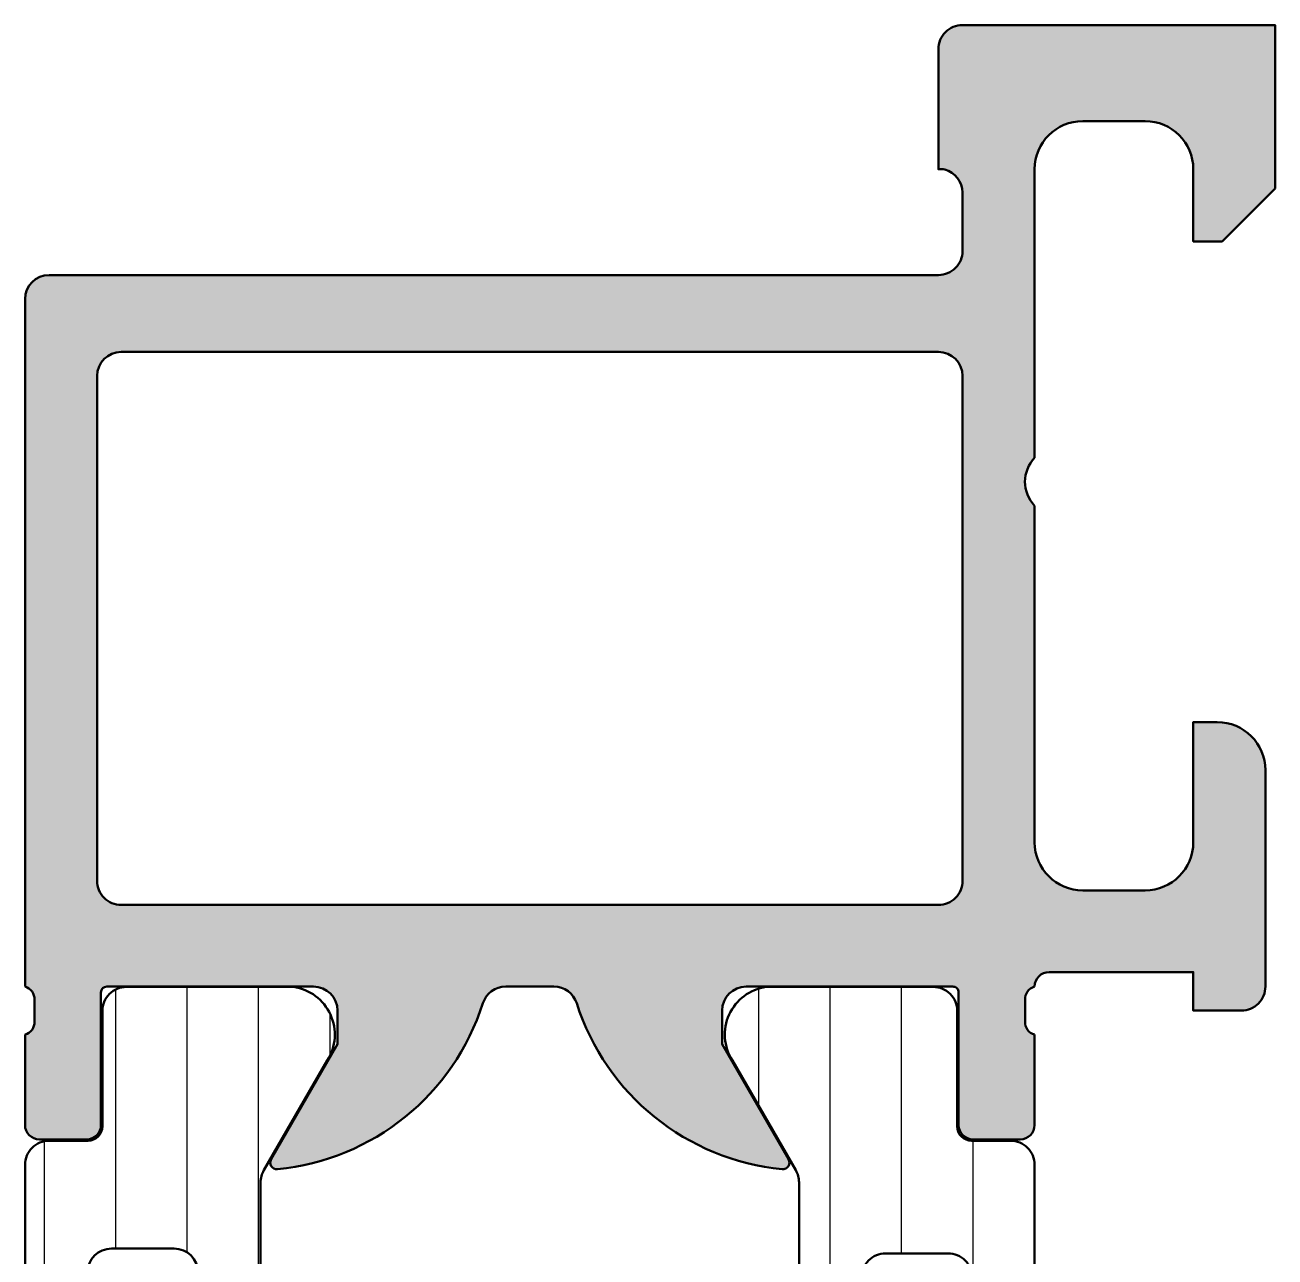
# Model space of a CAD drawing. Extents: x 0 to 61, y 0 to 75.
# Drawn here: x 10 to 36, y 49.38 to 75 of the extents above; entities that cross this region are included whole.
import ezdxf

# ---------------------------------------------------------------- set-up
doc = ezdxf.new("R2010")
doc.units = 0
for name, color, linetype, lineweight in [('0S-Alu contour', 7, 'Continuous', 50), ('0S-Alu hatch', 252, 'Continuous', 25), ('0S-Plastic contour', 254, 'Continuous', 50), ('0S-Plastic hatch', 253, 'Continuous', 25)]:
    doc.layers.add(name, color=color, linetype=linetype, lineweight=lineweight)
pattern_1 = [(90, (0, 0), (-1.4859, 0), [])]

# ---------------------------------------------------------------- blocks, each defined once
blk = doc.blocks.new('391780__7D3BB9AC_D506_4131_A4D9_7DB262CF3751_')
at = {"layer": '0S-Alu hatch'}
h = blk.add_hatch(color=256, dxfattribs=at)
edge = h.paths.add_edge_path()
edge.add_ellipse((29.49972804209732, 74.50026094212211), major_axis=(-0.4997354822569946, 0), ratio=1, start_angle=-90.03033557699757, end_angle=0.03033557699808398, ccw=False)
edge.add_line((29.49999262988408, 74.99999635433535), (36.00000025927861, 74.99999635433535))
edge.add_line((36.00000025927861, 74.99999635433535), (36.00000025927861, 71.59995668148379))
edge.add_line((36.00000025927861, 71.59995668148379), (34.90002467334111, 70.49998109554627))
edge.add_line((34.90002467334111, 70.49998109554627), (34.30004908740361, 70.49998109554627))
edge.add_line((34.30004908740361, 70.49998109554627), (34.30004908740361, 72.00043885921816))
edge.add_arc((33.29997029507325, 72.0003600668878), 1.000078795434234, 0.0045141121639886, 89.99548588769895)
edge.add_line((33.30004908740361, 73.00043885921816), (31.99999262988408, 73.00043885921816))
edge.add_arc((32.00003985272329, 72.00039163637895), 1.000047223954159, 90.0027055416182, 179.997294458265)
edge.add_line((30.99999262988407, 72.0004388592202), (30.99999262988408, 65.99999635433535))
edge.add_arc((31.52483197020243, 65.49999635433535), 0.7248836686985038, 136.3884232636862, 223.6115767363138)
edge.add_line((30.99999262988408, 64.99999635433535), (30.99999262988408, 57.99999635433535))
edge.add_arc((32.00005142761304, 58.00005515206432), 1.000058799457453, 180.003368663758, 269.9966313363588)
edge.add_line((31.99999262988408, 56.99999635433535), (33.30004908740361, 56.99999635433535))
edge.add_arc((33.29996161683467, 58.00008382490429), 1.000087474394158, 270.0050112560818, 359.9949887438899)
edge.add_line((34.30004908740361, 57.99999635433485), (34.30004908740361, 60.49999635433535))
edge.add_line((34.30004908740361, 60.49999635433535), (34.80004908740361, 60.49999635433535))
edge.add_ellipse((34.79996161683466, 59.49990888376641), major_axis=(-1.000087474394158, 0), ratio=1, start_angle=180.0050112561101, end_angle=269.99498874391816, ccw=False)
edge.add_line((35.80004908740361, 59.49999635433584), (35.79998805224736, 54.99999635433535))
edge.add_ellipse((35.30002453509223, 54.99997512939898), major_axis=(-0.4999635176056613, 0), ratio=1, start_angle=89.9958190688642, end_angle=180.0024323759456, ccw=False)
edge.add_line((35.29998805224736, 54.50001161312441), (34.29998805224736, 54.49999635433535))
edge.add_line((34.29998805224736, 54.49999635433535), (34.29998805224736, 55.29999940609316))
edge.add_line((34.29998805224736, 55.29999940609316), (31.29999262988403, 55.29999940609316))
edge.add_arc((31.29999262988415, 55.00000149045077), 0.2999979156423933, 90.00000000002171, 180)
edge.add_arc((31.07883116078463, 54.7324808984575), 0.2788950563274223, 106.4198764194512, 181.1645893740634)
edge.add_line((30.7999937142416, 54.7268124904593), (30.7999937142416, 54.27321849045923))
edge.add_arc((31.07886180988489, 54.26755783098222), 0.2789255417372773, 178.8371299271257, 253.575405444659)
edge.add_line((30.99999471424175, 54.00001449045914), (30.99999471424175, 52.12000349045077))
edge.add_ellipse((30.69999471424157, 52.12000349045077), major_axis=(-0.3000000000001819, 0), ratio=1, start_angle=90, end_angle=180, ccw=False)
edge.add_line((30.69999471424157, 51.82000349045059), (29.7200203951987, 51.82000349045059))
edge.add_ellipse((29.72002039519893, 52.12000349045054), major_axis=(-0.2999999999999545, 0), ratio=1, start_angle=0, end_angle=89.99999999995657, ccw=False)
edge.add_line((29.42002039519898, 52.12000349045054), (29.42002039519898, 54.88000149045077))
edge.add_arc((29.30002039519877, 54.88000149045062), 0.1200000000002106, 0, 90.53010993836489)
edge.add_line((29.29891015138023, 54.99999635433535), (24.99999262988408, 54.99999635433535))
edge.add_arc((24.99999262988408, 54.49999635433535), 0.5, 90, 180)
edge.add_line((24.49999262988408, 54.49999635433535), (24.49999262988408, 53.79999635433553))
edge.add_line((24.49999262988408, 53.79999635433553), (25.88148808750643, 51.40717603130799))
edge.add_ellipse((25.76187284523577, 51.33811613898367), major_axis=(-0.13811978464838, 0), ratio=1, start_angle=84.3774224492733, end_angle=210.000000000065, ccw=False)
edge.add_ellipse((26.23821587105809, 56.17660521618325), major_axis=(-5.000000000000167, 0), ratio=1, start_angle=17.748416356069583, end_angle=84.37742244920588, ccw=False)
edge.add_arc((20.99999262988415, 54.49999635433537), 0.4999999999999817, 17.74841635607813, 90.00000000000895)
edge.add_line((20.99999262988408, 54.99999635433535), (19.99999262988407, 54.99999635433535))
edge.add_arc((19.99999262988397, 54.49999635433541), 0.4999999999999432, 89.99999999998818, 162.2515836439242)
edge.add_ellipse((14.76176938871006, 56.17660521618325), major_axis=(-5.000000000000167, 0), ratio=1, start_angle=95.62257755079412, end_angle=162.2515836439305, ccw=False)
edge.add_ellipse((15.23811241453238, 51.33811613898367), major_axis=(-0.1381197846483787, 0), ratio=1, start_angle=-30.000000000065484, end_angle=95.62257755072608, ccw=False)
edge.add_line((15.11849717226173, 51.40717603130799), (16.49999262988407, 53.79999635433553))
edge.add_line((16.49999262988407, 53.79999635433553), (16.49999262988407, 54.49999635433535))
edge.add_arc((15.99999262988407, 54.49999635433535), 0.5, 0, 90)
edge.add_line((15.99999262988407, 54.99999635433535), (11.69996694892674, 54.99999635433535))
edge.add_arc((11.69996694892674, 54.87999635433546), 0.1199999999998909, 90, 180)
edge.add_line((11.57996694892685, 54.87999635433546), (11.57996694892685, 52.11999835433546))
edge.add_ellipse((11.27996694892678, 52.11999835433535), major_axis=(-0.3000000000000682, 0), ratio=1, start_angle=90.00000000002171, end_angle=180, ccw=False)
edge.add_line((11.2799669489269, 51.81999835433528), (10.29999262988403, 51.81999835433528))
edge.add_ellipse((10.29999262988414, 52.11999835433535), major_axis=(-0.3000000000000682, 0), ratio=1, start_angle=0, end_angle=89.99999999997863, ccw=False)
edge.add_line((9.999992629884074, 52.11999835433535), (9.999992629884076, 54.00000935434384))
edge.add_arc((9.921125534240934, 54.26755269486693), 0.2789255417372794, 286.424594555341, 361.1628700728725)
edge.add_line((10.19999362988423, 54.27321335434392), (10.19999362988423, 54.72680735434399))
edge.add_arc((9.921156183341202, 54.7324757623422), 0.2788950563274151, 358.835410625935, 433.5801235805426)
edge.add_line((9.999992629884076, 54.99999635433535), (9.999992629884076, 69.29999940609316))
edge.add_ellipse((10.49999262988407, 69.29999940609316), major_axis=(-0.5, 0), ratio=1, start_angle=270, end_angle=360, ccw=False)
edge.add_line((10.49999262988407, 69.79999940609316), (28.99998500048955, 69.79999940609316))
edge.add_arc((29.00024709369731, 70.2997296875483), 0.4997303501850636, 269.9699501234485, 360.0309241474309)
edge.add_line((29.49997737109502, 70.29999940609312), (29.49997737109502, 71.5131189129291))
edge.add_arc((29.0002399236966, 71.51338263784213), 0.4997375169857788, 359.9697634764971, 435.0194453478176)
edge.add_line((29.12941767871221, 71.99613588070254), (29.09998347461064, 71.99999635433535))
edge.add_line((29.09998347461064, 71.99999635433535), (28.99999262988408, 71.99999635433535))
edge.add_line((28.99999262988408, 71.99999635433535), (28.99999262988408, 74.49999635433535))
edge = h.paths.add_edge_path()
edge.add_arc((28.99996155663696, 67.69997748811949), 0.5000158147081417, 0.0018121461791491, 89.99818785391346)
edge.add_line((28.99997737109501, 68.19999330257754), (11.99999262988407, 68.19999330257754))
edge.add_arc((12.00000844434214, 67.69997748811947), 0.5000158147081559, 90.00181214608818, 179.9981878538208)
edge.add_line((11.49999262988407, 67.69999330257833), (11.49999262988407, 57.19999330257754))
edge.add_arc((11.99998230977352, 57.19998298246699), 0.4999896799959577, 179.9988173777201, 270.0011826219665)
edge.add_line((11.99999262988407, 56.69999330257754), (28.99997737109501, 56.69999330257754))
edge.add_arc((28.99998769120557, 57.19998298246697), 0.4999896799959453, 269.998817378032, 360.0011826222799)
edge.add_line((29.49997737109502, 57.19999330257757), (29.49997737109502, 67.69999330257752))
at = {"layer": '0S-Alu contour', "color": 7}
for points in [[(29.49999262988408, 74.99999635433535), (36.00000025927861, 74.99999635433535), (36.00000025927861, 71.59995668148379), (34.90002467334111, 70.49998109554627), (34.30004908740361, 70.49998109554627), (34.30004908740361, 72.00043885921816)], [(29.12941767871221, 71.99613588070254), (29.09998347461064, 71.99999635433535), (28.99999262988408, 71.99999635433535), (28.99999262988408, 74.49999635433535)], [(33.30004908740361, 73.00043885921816), (31.99999262988408, 73.00043885921816)], [(30.99999262988407, 72.0004388592202), (30.99999262988408, 65.99999635433535)], [(29.49997737109502, 70.29999940609312), (29.49997737109502, 71.5131189129291)], [(10.49999262988407, 69.79999940609316), (28.99998500048955, 69.79999940609316)], [(9.999992629884076, 54.99999635433535), (9.999992629884076, 69.29999940609316)], [(28.99997737109501, 68.19999330257754), (11.99999262988407, 68.19999330257754)], [(11.49999262988407, 67.69999330257833), (11.49999262988407, 57.19999330257754)], [(29.49997737109502, 57.19999330257757), (29.49997737109502, 67.69999330257752)], [(30.99999262988408, 64.99999635433535), (30.99999262988408, 57.99999635433535)], [(34.30004908740361, 57.99999635433485), (34.30004908740361, 60.49999635433535), (34.80004908740361, 60.49999635433535)], [(35.80004908740361, 59.49999635433584), (35.79998805224736, 54.99999635433535)], [(31.99999262988408, 56.99999635433535), (33.30004908740361, 56.99999635433535)], [(11.99999262988407, 56.69999330257754), (28.99997737109501, 56.69999330257754)], [(35.29998805224736, 54.50001161312441), (34.29998805224736, 54.49999635433535), (34.29998805224736, 55.29999940609316), (31.29999262988403, 55.29999940609316)], [(11.57996694892685, 54.87999635433546), (11.57996694892685, 52.11999835433546)], [(15.99999262988407, 54.99999635433535), (11.69996694892674, 54.99999635433535)], [(20.99999262988408, 54.99999635433535), (19.99999262988407, 54.99999635433535)], [(29.29891015138023, 54.99999635433535), (24.99999262988408, 54.99999635433535)], [(29.42002039519898, 52.12000349045054), (29.42002039519898, 54.88000149045077)], [(10.19999362988423, 54.27321335434392), (10.19999362988423, 54.72680735434399)], [(30.7999937142416, 54.7268124904593), (30.7999937142416, 54.27321849045923)], [(15.11849717226173, 51.40717603130799), (16.49999262988407, 53.79999635433553), (16.49999262988407, 54.49999635433535)], [(24.49999262988408, 54.49999635433535), (24.49999262988408, 53.79999635433553), (25.88148808750643, 51.40717603130799)], [(9.999992629884074, 52.11999835433535), (9.999992629884076, 54.00000935434384)], [(30.99999471424175, 54.00001449045914), (30.99999471424175, 52.12000349045077)], [(11.2799669489269, 51.81999835433528), (10.29999262988403, 51.81999835433528)], [(30.69999471424157, 51.82000349045059), (29.7200203951987, 51.82000349045059)]]:
    blk.add_lwpolyline(points, dxfattribs=at)
at = {"layer": '0S-Alu contour', "color": 7, "extrusion": (0, 0, -1)}
for centre, radius, start, end in [((-29.49972804209732, 74.50026094212211), 0.4997354822569946, 359.9696644230019, 90.03033557699771), ((-10.49999262988407, 69.29999940609316), 0.5, 0, 90), ((-34.79996161683466, 59.49990888376641), 1.000087474394158, 90.00501125608184, 179.9949887438899), ((-35.30002453509223, 54.99997512939898), 0.4999635176056613, 179.9975676240544, 270.0041809311358), ((-14.76176938871006, 56.17660521618325), 5.000000000000168, 197.7484163560695, 264.3774224492059), ((-26.23821587105809, 56.17660521618325), 5.000000000000168, 275.6225775507941, 342.2515836439304), ((-10.29999262988414, 52.11999835433535), 0.3000000000000682, 270.0000000000214, 0), ((-11.27996694892678, 52.11999835433535), 0.3000000000000682, 180, 269.9999999999783), ((-29.72002039519893, 52.12000349045054), 0.2999999999999545, 270.0000000000434, 0), ((-30.69999471424157, 52.12000349045077), 0.3000000000001819, 180, 270), ((-15.23811241453238, 51.33811613898367), 0.1381197846483787, 264.3774224492739, 30.00000000006539), ((-25.76187284523577, 51.33811613898367), 0.13811978464838, 149.999999999935, 275.6225775507268)]:
    blk.add_arc(centre, radius, start, end, dxfattribs=at)
at = {"layer": '0S-Alu contour', "color": 7}
for centre, radius, start, end in [((32.00003985272329, 72.00039163637895), 1.000047223954159, 90.0027055416182, 179.997294458265), ((33.29997029507325, 72.0003600668878), 1.000078795434234, 0.0045141121639886, 89.99548588769895), ((29.0002399236966, 71.51338263784213), 0.4997375169857788, 359.9697634764971, 75.01944534781764), ((29.00024709369731, 70.2997296875483), 0.4997303501850636, 269.9699501234485, 0.030924147430935), ((12.00000844434214, 67.69997748811947), 0.5000158147081559, 90.00181214608818, 179.9981878538208), ((28.99996155663696, 67.69997748811949), 0.5000158147081417, 0.0018121461791491, 89.99818785391346), ((31.52483197020243, 65.49999635433535), 0.7248836686985038, 136.3884232636862, 223.6115767363138), ((32.00005142761304, 58.00005515206432), 1.000058799457453, 180.003368663758, 269.9966313363588), ((33.29996161683467, 58.00008382490429), 1.000087474394158, 270.0050112560818, 359.9949887438899), ((11.99998230977352, 57.19998298246699), 0.4999896799959577, 179.9988173777201, 270.0011826219665), ((28.99998769120557, 57.19998298246697), 0.4999896799959453, 269.998817378032, 0.0011826222798784), ((31.29999262988415, 55.00000149045077), 0.2999979156423933, 90.00000000002171, 180), ((9.921156183341202, 54.7324757623422), 0.2788950563274151, 358.835410625935, 73.58012358054276), ((11.69996694892674, 54.87999635433546), 0.1199999999998909, 90, 180), ((15.99999262988407, 54.49999635433535), 0.5, 0, 90), ((19.99999262988397, 54.49999635433541), 0.4999999999999432, 89.99999999998818, 162.2515836439242), ((20.99999262988415, 54.49999635433537), 0.4999999999999817, 17.74841635607813, 90.00000000000895), ((24.99999262988408, 54.49999635433535), 0.5, 90, 180), ((29.30002039519877, 54.88000149045062), 0.1200000000002106, 0, 90.53010993836489), ((31.07883116078463, 54.7324808984575), 0.2788950563274223, 106.4198764194512, 181.1645893740634), ((9.921125534240934, 54.26755269486693), 0.2789255417372794, 286.424594555341, 1.162870072872433), ((31.07886180988489, 54.26755783098222), 0.2789255417372773, 178.8371299271257, 253.575405444659)]:
    blk.add_arc(centre, radius, start, end, dxfattribs=at)
blk = doc.blocks.new('284025__D2EB97E6_D00B_4050_9C32_224538F8CE54___7EABD8FC_526E_4786_AED1_6157D0988AF0_')
at = {"layer": '0S-Plastic hatch'}
h = blk.add_hatch(dxfattribs=at)
h.set_pattern_fill('ANSI31', color=256, scale=0.4680000000000001, angle=45, style=0)
h.set_pattern_definition(pattern_1)
edge = h.paths.add_edge_path()
edge.add_line((35.80242794851475, 23.92045069704314), (35.80242794851475, 24.75119992043078))
edge.add_arc((35.3024279485148, 24.75119992043078), 0.4999999999999432, 0, 90)
edge.add_line((35.3024279485148, 25.25119992043072), (31.20242794852652, 25.25119992043072))
edge.add_ellipse((31.2041565014218, 25.45537301627397), major_axis=(-0.2041804127758787, 0), ratio=1, start_angle=1.155868943817211, end_angle=89.51493893428051, ccw=False)
edge.add_line((31.00001763579977, 25.45125421743462), (30.99999471424176, 51.29262102698681))
edge.add_arc((30.49999739338192, 51.29260559560251), 0.4999973210979659, 0.0017683158931002, 90.00238227991203)
edge.add_line((30.49997660417922, 51.79260291626828), (29.6896452713643, 51.79257428985009))
edge.add_ellipse((29.68963440512999, 52.0925742896533), major_axis=(-0.3000000000000041, 0), ratio=1, start_angle=0.002075297898500139, end_angle=90.00207529788338, ccw=False)
edge.add_line((29.38963440532678, 52.09256342341892), (29.3898794259076, 54.49256181680446))
edge.add_arc((28.88988344870135, 54.49254634618469), 0.4999959774455888, 0.0017728167248697, 90.00237777907206)
edge.add_line((28.88986269883145, 54.99254232319973), (25.41332120302563, 54.99241567573564))
edge.add_arc((25.5556677039074, 54.00260275626494), 0.9999960709244801, 98.18368334978554, 212.7290913977265)
edge.add_line((24.71443463768715, 53.46193736051441), (26.03298706714356, 51.17832827126504))
edge.add_ellipse((25.59998340589159, 50.92831261307066), major_axis=(-0.4999999999999754, 0), ratio=1, start_angle=180.0021352027152, end_angle=210.0020718972321, ccw=False)
edge.add_line((26.09998340554437, 50.92833124622945), (26.10106971797544, 16.57406249063044))
edge.add_ellipse((25.6010697182847, 16.57404490300864), major_axis=(-0.500000000000068, 0), ratio=1, start_angle=150.0020786985412, end_angle=180.0020153930485, ccw=False)
edge.add_line((26.03409148992542, 16.32406061293185), (24.71570449213838, 14.04035601167675))
edge.add_arc((25.55697672279716, 13.49975155758227), 0.9999960709244767, 147.2750591980459, 261.8204672459871)
edge.add_line((25.41470192588294, 12.50992832890585), (28.8912434216888, 12.51005497636995))
edge.add_arc((28.89122795106903, 13.01005095357617), 0.4999959774455639, 270.0017728167003, 360.0023777790716)
edge.add_line((29.39122392808404, 13.01007170344607), (29.39080504787125, 15.41007007278457))
edge.add_ellipse((29.69080504767445, 15.41008093901888), major_axis=(-0.299999999999997, 0), ratio=1, start_angle=-89.99792470211378, end_angle=0.002075297898500139, ccw=False)
edge.add_line((29.69079418144013, 15.71008093882209), (30.50112551425504, 15.7101095652403))
edge.add_arc((30.50111008287073, 16.21010688610014), 0.4999973210979748, 270.0017683158601, 360.0023822800018)
edge.add_line((31.00110740353651, 16.21012767530362), (31.00242794852646, 17.05119992043073))
edge.add_ellipse((31.20242794852644, 17.05119992043073), major_axis=(-0.1999999999999851, 0), ratio=1, start_angle=270, end_angle=360, ccw=False)
edge.add_line((31.20242794852644, 17.25119992043072), (35.3024279485148, 17.25119992043072))
edge.add_arc((35.3024279485148, 17.75119992043072), 0.5000000000000071, 270, 360)
edge.add_line((35.80242794851481, 17.75119992043072), (35.80242794851435, 18.58194914378877))
edge.add_arc((34.80242794851489, 18.58194914378875), 0.9999999999994599, 0, 74.99999999891914)
edge.add_line((35.06124699363549, 19.54787497007242), (34.30242794851492, 19.75119992043066))
edge.add_line((34.30242794851492, 19.75119992043066), (34.3024279485148, 18.75119992043072))
edge.add_line((34.3024279485148, 18.75119992043072), (32.00242794852645, 18.75119992043072))
edge.add_ellipse((32.00413719424766, 19.75532640463235), major_axis=(-1.004127938958011, 0), ratio=1, start_angle=0.23408772131568867, end_angle=89.90246998467973, ccw=False)
edge.add_line((31.00001763579977, 19.75122394945655), (31.00001763579977, 22.75110230360026))
edge.add_ellipse((32.00413698236748, 22.74707394775313), major_axis=(-1.00412742707407, 0), ratio=1, start_angle=270.097517975085, end_angle=359.770140321516, ccw=False)
edge.add_line((32.0024279485264, 23.75119992043073), (34.30242794851481, 23.75119992043073))
edge.add_line((34.30242794851481, 23.75119992043073), (34.3024279485148, 22.75119992043072))
edge.add_line((34.3024279485148, 22.75119992043072), (35.06124699363547, 22.95452487075889))
edge.add_arc((34.80242794851467, 23.92045069704314), 1.000000000000075, 285.0000000010832, 360)
edge = h.paths.add_edge_path()
edge.add_line((27.90053533451573, 49.45118757155114), (29.20052944078363, 49.45118757155114))
edge.add_ellipse((29.20054601358045, 48.95118756973817), major_axis=(-0.5000000020876358, 0), ratio=1, start_angle=180, end_angle=270.0018991026175, ccw=False)
edge.add_line((29.70054601566809, 48.95118756973817), (29.70054601566809, 40.10119367507203))
edge.add_ellipse((29.20054601351078, 40.1011936769495), major_axis=(-0.5000000021573108, 0), ratio=1, start_angle=89.99810091050398, end_angle=180, ccw=False)
edge.add_line((29.20052944082846, 39.60119367506685), (27.90053533451572, 39.60119367506683))
edge.add_ellipse((27.90053169515901, 40.10119003571009), major_axis=(-0.4999963606565109, 0), ratio=1, start_angle=-0.000417042864683026, end_angle=90.00041704259468, ccw=False)
edge.add_line((27.40053533451574, 40.10119367506915), (27.40053533451574, 48.95118757155115))
edge.add_ellipse((27.90053169515911, 48.95119121090777), major_axis=(-0.4999963606566175, 0), ratio=1, start_angle=-90.0004170425841, end_angle=0.00041704286462618256, ccw=False)
edge = h.paths.add_edge_path()
edge.add_line((27.90053533450536, 27.90118757224961), (29.20052944077328, 27.90118757224961))
edge.add_ellipse((29.20054601357007, 27.40118757043664), major_axis=(-0.5000000020876251, 0), ratio=1, start_angle=180, end_angle=270.00189910261463, ccw=False)
edge.add_line((29.70054601565769, 27.40118757043664), (29.7005460156577, 18.55117841698141))
edge.add_ellipse((29.20056127444677, 18.55117841697621), major_axis=(-0.4999847412109269, 0), ratio=1, start_angle=89.9999999999992, end_angle=180, ccw=False)
edge.add_line((29.20056127444676, 18.05119367576529), (27.90055059329442, 18.05119367576529))
edge.add_ellipse((27.90055059329441, 18.55120893455435), major_axis=(-0.500015258789059, 0), ratio=1, start_angle=0, end_angle=90.0000000000008, ccw=False)
edge.add_line((27.40053533450535, 18.55120893455435), (27.40053533450536, 27.40118757224961))
edge.add_ellipse((27.90053169514867, 27.40119121160629), major_axis=(-0.4999963606565606, 0), ratio=1, start_angle=-90.00041704259178, end_angle=0.00041704286462618256, ccw=False)
edge = h.paths.add_edge_path()
edge.add_line((27.90053533449496, 38.60119367576529), (29.20054601564729, 38.6011936757653))
edge.add_ellipse((29.20054601565771, 38.10119367576529), major_axis=(-0.5000000000000071, 0), ratio=1, start_angle=180, end_angle=270.00000000119365, ccw=False)
edge.add_line((29.70054601565772, 38.10119367576529), (29.7005460156577, 29.40118757225481))
edge.add_ellipse((29.2005460156577, 29.40118757224962), major_axis=(-0.5000000000000036, 0), ratio=1, start_angle=90.0000000000004, end_angle=180, ccw=False)
edge.add_line((29.2005460156577, 28.90118757224961), (27.90053533450535, 28.90118757224962))
edge.add_ellipse((27.90053533450536, 29.40118757224961), major_axis=(-0.4999999999999965, 0), ratio=1, start_angle=0, end_angle=89.9999999999992, ccw=False)
edge.add_line((27.40053533450536, 29.40118757224961), (27.40053533450535, 38.10119367577049))
edge.add_ellipse((27.90053533450536, 38.10119367576528), major_axis=(-0.5000000000000071, 0), ratio=1, start_angle=270.0000000011912, end_angle=360, ccw=False)
at = {"layer": '0S-Alu contour', "color": 7}
for points in [[(27.90053533451573, 49.45118757155114), (29.20052944078363, 49.45118757155114)], [(27.40053533451574, 40.10119367506915), (27.40053533451574, 48.95118757155115)], [(29.70054601566809, 48.95118756973817), (29.70054601566809, 40.10119367507203)], [(29.20052944082846, 39.60119367506685), (27.90053533451572, 39.60119367506683)], [(27.90053533449496, 38.60119367576529), (29.20054601564729, 38.6011936757653)], [(27.40053533450536, 29.40118757224961), (27.40053533450535, 38.10119367577049)], [(29.70054601565772, 38.10119367576529), (29.7005460156577, 29.40118757225481)], [(29.2005460156577, 28.90118757224961), (27.90053533450535, 28.90118757224962)], [(27.90053533450536, 27.90118757224961), (29.20052944077328, 27.90118757224961)], [(27.40053533450535, 18.55120893455435), (27.40053533450536, 27.40118757224961)], [(29.70054601565769, 27.40118757043664), (29.7005460156577, 18.55117841698141)], [(29.20056127444676, 18.05119367576529), (27.90055059329442, 18.05119367576529)]]:
    blk.add_lwpolyline(points, dxfattribs=at)
at = {"layer": '0S-Alu contour', "color": 7, "extrusion": (0, 0, -1)}
for centre, radius, start, end in [((-27.90053169515911, 48.95119121090777), 0.4999963606566175, 359.9995829571354, 90.00041704258412), ((-29.20054601358045, 48.95118756973817), 0.5000000020876358, 89.99810089738251, 180), ((-27.90053169515901, 40.10119003571009), 0.4999963606565109, 269.9995829574053, 0.0004170428646345), ((-29.20054601351078, 40.1011936769495), 0.5000000021573108, 180, 270.001899089496), ((-27.90053533450536, 38.10119367576528), 0.5000000000000071, 0, 89.99999999880879), ((-29.20054601565771, 38.10119367576529), 0.5000000000000071, 89.99999999880635, 180), ((-27.90053533450536, 29.40118757224961), 0.4999999999999965, 270.0000000000008, 0), ((-29.2005460156577, 29.40118757224962), 0.5000000000000036, 180, 269.9999999999996), ((-27.90053169514867, 27.40119121160629), 0.4999963606565606, 359.9995829571354, 90.00041704259186), ((-29.20054601357007, 27.40118757043664), 0.5000000020876251, 89.99810089738538, 180), ((-27.90055059329441, 18.55120893455435), 0.500015258789059, 269.9999999999992, 0), ((-29.20056127444677, 18.55117841697621), 0.4999847412109269, 180, 270.0000000000008)]:
    blk.add_arc(centre, radius, start, end, dxfattribs=at)
at = {"layer": '0S-Plastic contour', "color": 7}
for points in [[(28.88986269883145, 54.99254232319973), (25.41332120302563, 54.99241567573564)], [(29.38963440532678, 52.09256342341892), (29.3898794259076, 54.49256181680446)], [(24.71443463768715, 53.46193736051441), (26.03298706714356, 51.17832827126504)], [(30.49997660417922, 51.79260291626828), (29.6896452713643, 51.79257428985009)], [(31.00001763579977, 25.45125421743462), (30.99999471424176, 51.29262102698681)], [(26.09998340554437, 50.92833124622945), (26.10106971797544, 16.57406249063044)], [(35.3024279485148, 25.25119992043072), (31.20242794852652, 25.25119992043072)], [(35.80242794851475, 23.92045069704314), (35.80242794851475, 24.75119992043078)], [(32.0024279485264, 23.75119992043073), (34.30242794851481, 23.75119992043073), (34.3024279485148, 22.75119992043072), (35.06124699363547, 22.95452487075889)], [(31.00001763579977, 19.75122394945655), (31.00001763579977, 22.75110230360026)], [(35.06124699363549, 19.54787497007242), (34.30242794851492, 19.75119992043066), (34.3024279485148, 18.75119992043072), (32.00242794852645, 18.75119992043072)], [(35.80242794851481, 17.75119992043072), (35.80242794851435, 18.58194914378877)], [(31.20242794852644, 17.25119992043072), (35.3024279485148, 17.25119992043072)], [(31.00110740353651, 16.21012767530362), (31.00242794852646, 17.05119992043073)], [(26.03409148992542, 16.32406061293185), (24.71570449213838, 14.04035601167675)], [(29.69079418144013, 15.71008093882209), (30.50112551425504, 15.7101095652403)], [(29.39122392808404, 13.01007170344607), (29.39080504787125, 15.41007007278457)], [(25.41470192588294, 12.50992832890585), (28.8912434216888, 12.51005497636995)]]:
    blk.add_lwpolyline(points, dxfattribs=at)
for centre, radius, start, end in [((25.5556677039074, 54.00260275626494), 0.9999960709244801, 98.18368334978554, 212.7290913977265), ((28.88988344870135, 54.49254634618469), 0.4999959774455888, 0.0017728167248697, 90.00237777907206), ((30.49999739338192, 51.29260559560251), 0.4999973210979659, 0.0017683158931002, 90.00238227991203), ((35.3024279485148, 24.75119992043078), 0.4999999999999432, 0, 90), ((34.80242794851467, 23.92045069704314), 1.000000000000075, 285.0000000010832, 0), ((34.80242794851489, 18.58194914378875), 0.9999999999994599, 0, 74.99999999891914), ((35.3024279485148, 17.75119992043072), 0.5000000000000071, 270, 0), ((30.50111008287073, 16.21010688610014), 0.4999973210979748, 270.0017683158601, 0.0023822800018465), ((25.55697672279716, 13.49975155758227), 0.9999960709244767, 147.2750591980459, 261.8204672459871), ((28.89122795106903, 13.01005095357617), 0.4999959774455639, 270.0017728167003, 0.0023777790715539)]:
    blk.add_arc(centre, radius, start, end, dxfattribs=at)
at = {"layer": '0S-Plastic contour', "color": 7, "extrusion": (0, 0, -1)}
for centre, radius, start, end in [((-29.68963440512999, 52.0925742896533), 0.3000000000000041, 269.9979247021166, 359.9979247021015), ((-25.59998340589159, 50.92831261307066), 0.4999999999999754, 149.9979281027679, 179.9978647972848), ((-31.2041565014218, 25.45537301627397), 0.2041804127758787, 270.4850610657195, 358.8441310561828), ((-32.00413698236748, 22.74707394775313), 1.00412742707407, 0.2298596784839961, 89.902482024915), ((-32.00413719424766, 19.75532640463235), 1.004127938958011, 270.0975300153203, 359.7659122786843), ((-31.20242794852644, 17.05119992043073), 0.1999999999999851, 0, 90), ((-25.6010697182847, 16.57404490300864), 0.500000000000068, 179.9979846069515, 209.9979213014589), ((-29.69080504767445, 15.41008093901888), 0.299999999999997, 359.9979247021015, 89.99792470211386)]:
    blk.add_arc(centre, radius, start, end, dxfattribs=at)
blk = doc.blocks.new('284025__C247D3E1_0C35_40EE_83F6_3BFD46C379B8___52FDDE6A_8D34_4D34_A071_36145604C687_')
at = {"layer": '0S-Plastic hatch'}
h = blk.add_hatch(dxfattribs=at)
h.set_pattern_fill('ANSI31', color=256, scale=0.4680000000000001, angle=45, style=0)
h.set_pattern_definition(pattern_1)
edge = h.paths.add_edge_path()
edge.add_line((9.999994714243122, 21.20999462920419), (9.999994714243124, 51.29246892776176))
edge.add_ellipse((10.49999203533392, 51.29247160667409), major_axis=(-0.499997321097979, 0), ratio=1, start_angle=-90.00030698202607, end_angle=0.00030698238492732344, ccw=False)
edge.add_line((10.49999471424312, 51.7924689277649), (11.31032604757645, 51.7924689277649))
edge.add_arc((11.31032604757645, 52.0924689277649), 0.3000000000000043, 270.0000000000003, 360)
edge.add_line((11.61032604757646, 52.0924689277649), (11.60999409717943, 54.49246731070121))
edge.add_ellipse((12.10999007461804, 54.49246995032629), major_axis=(-0.4999959774455762, 0), ratio=1, start_angle=-90.00030248118583, end_angle=0.0003024817733034979, ccw=False)
edge.add_line((12.10999271424311, 54.9924659277649), (15.58653421234259, 54.99246592776489))
edge.add_ellipse((15.44422356335125, 54.00264785304205), major_axis=(-0.9999960709244657, 0), ratio=1, start_angle=147.27298390016, end_angle=261.8183919481007, ccw=False)
edge.add_line((16.28547621234259, 53.46201292776491), (14.96700649785599, 51.17835608101465))
edge.add_arc((15.40001921458639, 50.92835610671508), 0.5000000000000311, 150.0000034006555, 179.9999400896623)
edge.add_line((14.90001921458663, 50.9283566295314), (14.90001921458663, 21.5741069274822))
edge.add_arc((15.40001921458637, 21.57410745025089), 0.5000000000000087, 180.0000598981694, 209.9999965993445)
edge.add_line((14.96700649785598, 21.32410747595133), (16.28547621234259, 19.04045062920106))
edge.add_ellipse((15.44422356335125, 18.49981570392391), major_axis=(-0.9999960709244765, 0), ratio=1, start_angle=98.18160805189962, end_angle=212.7270160998405, ccw=False)
edge.add_line((15.5865342123426, 17.50999762920106), (12.10999271424312, 17.50999762920106))
edge.add_ellipse((12.10999007461805, 18.00999360663967), major_axis=(-0.4999959774455833, 0), ratio=1, start_angle=-0.0003024817733034979, end_angle=90.00030248118611, ccw=False)
edge.add_line((11.60999409717943, 18.00999624626987), (11.61032604757646, 20.40999462920106))
edge.add_arc((11.31032604757645, 20.40999462920106), 0.3000000000000007, 0, 90)
edge.add_line((11.31032604757645, 20.70999462920106), (10.49999471424312, 20.70999462920106))
edge.add_ellipse((10.49999203533392, 21.20999195029186), major_axis=(-0.4999973210979826, 0), ratio=1, start_angle=-0.00030698238492732344, end_angle=90.00030698202602, ccw=False)
edge = h.paths.add_edge_path()
edge.add_line((13.60000844715328, 32.70085097697972), (13.60000844715328, 39.90082465556791))
edge.add_arc((13.10005922108747, 39.90087542950244), 0.4999492286440648, 359.9941811447487, 450.005818855149)
edge.add_line((13.10000844715328, 40.40082465556825), (11.79999967334957, 40.40082465556825))
edge.add_arc((11.79994889941538, 39.90087542950244), 0.4999492286440772, 89.99418114485161, 180.0058188552513)
edge.add_line((11.29999967334956, 39.9008246555679), (11.29999967334957, 32.70085097697938))
edge.add_arc((11.79994889941538, 32.70080020304519), 0.4999492286440648, 179.9941811448113, 270.005818855149)
edge.add_line((11.79999967334957, 32.20085097697938), (13.10000844715328, 32.20085097697938))
edge.add_arc((13.10005922108747, 32.70080020304519), 0.499949228644063, 269.994181144851, 360.0058188552513)
edge = h.paths.add_edge_path()
edge.add_line((13.60000844715328, 23.5508251324048), (13.60000844715328, 30.70085097697999))
edge.add_arc((13.09996488772197, 30.70080741754808), 0.5000435613285635, 0.0049911083804904, 89.99500889168881)
edge.add_line((13.10000844715328, 31.20085097697938), (11.79999967334957, 31.20085097697938))
edge.add_arc((11.80004323278087, 30.70080741754808), 0.5000435613285635, 90.00499110831119, 179.9950088916195)
edge.add_line((11.29999967334957, 30.70085097697999), (11.29999967334957, 23.55082513240541))
edge.add_arc((11.80004323278087, 23.55086869183671), 0.5000435613285635, 180.0049911083805, 269.9950088916888)
edge.add_line((11.79999967334957, 23.05082513240541), (13.10000844715328, 23.05082513240541))
edge.add_arc((13.09996488772197, 23.55086869183671), 0.5000435613285635, 270.0049911083112, 359.9950088916195)
edge = h.paths.add_edge_path()
edge.add_arc((13.09994962893291, 49.05080551019946), 0.5000435613285635, 0.0049911083804904, 89.99500889168881)
edge.add_line((13.09999318836421, 49.55084906963076), (11.7999844145605, 49.55084906963076))
edge.add_arc((11.80001199809796, 49.05083674549132), 0.5000123249002661, 90.00316076264978, 179.9985877925767)
edge.add_line((11.29999967334957, 49.05084906962973), (11.29999967334957, 41.90082465556826))
edge.add_arc((11.80004323278087, 41.90086821499956), 0.5000435613285635, 180.0049911083805, 269.9950088916888)
edge.add_line((11.79999967334957, 41.40082465556825), (13.10000844715328, 41.40082465556825))
edge.add_arc((13.09996488772197, 41.90086821499956), 0.5000435613285564, 270.0049911083108, 359.9950088916195)
edge.add_line((13.60000844715327, 41.90082465556765), (13.59999318836421, 49.05084906963075))
at = {"layer": '0S-Alu contour', "color": 7}
for points in [[(13.09999318836421, 49.55084906963076), (11.7999844145605, 49.55084906963076)], [(11.29999967334957, 49.05084906962973), (11.29999967334957, 41.90082465556826)], [(13.60000844715327, 41.90082465556765), (13.59999318836421, 49.05084906963075)], [(11.79999967334957, 41.40082465556825), (13.10000844715328, 41.40082465556825)], [(13.10000844715328, 40.40082465556825), (11.79999967334957, 40.40082465556825)], [(11.29999967334956, 39.9008246555679), (11.29999967334957, 32.70085097697938)], [(13.60000844715328, 32.70085097697972), (13.60000844715328, 39.90082465556791)], [(11.79999967334957, 32.20085097697938), (13.10000844715328, 32.20085097697938)], [(13.10000844715328, 31.20085097697938), (11.79999967334957, 31.20085097697938)], [(11.29999967334957, 30.70085097697999), (11.29999967334957, 23.55082513240541)], [(13.60000844715328, 23.5508251324048), (13.60000844715328, 30.70085097697999)], [(11.79999967334957, 23.05082513240541), (13.10000844715328, 23.05082513240541)]]:
    blk.add_lwpolyline(points, dxfattribs=at)
for centre, radius, start, end in [((11.80001199809796, 49.05083674549132), 0.5000123249002661, 90.00316076264978, 179.9985877925767), ((13.09994962893291, 49.05080551019946), 0.5000435613285635, 0.0049911083804904, 89.99500889168881), ((11.80004323278087, 41.90086821499956), 0.5000435613285635, 180.0049911083805, 269.9950088916888), ((13.09996488772197, 41.90086821499956), 0.5000435613285564, 270.0049911083108, 359.9950088916195), ((11.79994889941538, 39.90087542950244), 0.4999492286440772, 89.99418114485161, 180.0058188552513), ((13.10005922108747, 39.90087542950244), 0.4999492286440648, 359.9941811447487, 90.005818855149), ((11.79994889941538, 32.70080020304519), 0.4999492286440648, 179.9941811448113, 270.005818855149), ((13.10005922108747, 32.70080020304519), 0.499949228644063, 269.994181144851, 0.0058188552513184), ((11.80004323278087, 30.70080741754808), 0.5000435613285635, 90.00499110831119, 179.9950088916195), ((13.09996488772197, 30.70080741754808), 0.5000435613285635, 0.0049911083804904, 89.99500889168881), ((11.80004323278087, 23.55086869183671), 0.5000435613285635, 180.0049911083805, 269.9950088916888), ((13.09996488772197, 23.55086869183671), 0.5000435613285635, 270.0049911083112, 359.9950088916195)]:
    blk.add_arc(centre, radius, start, end, dxfattribs=at)
at = {"layer": '0S-Plastic contour', "color": 7}
for points in [[(12.10999271424311, 54.9924659277649), (15.58653421234259, 54.99246592776489)], [(11.61032604757646, 52.0924689277649), (11.60999409717943, 54.49246731070121)], [(16.28547621234259, 53.46201292776491), (14.96700649785599, 51.17835608101465)], [(10.49999471424312, 51.7924689277649), (11.31032604757645, 51.7924689277649)], [(9.999994714243122, 21.20999462920419), (9.999994714243124, 51.29246892776176)], [(14.90001921458663, 50.9283566295314), (14.90001921458663, 21.5741069274822)], [(14.96700649785598, 21.32410747595133), (16.28547621234259, 19.04045062920106)], [(11.31032604757645, 20.70999462920106), (10.49999471424312, 20.70999462920106)], [(11.60999409717943, 18.00999624626987), (11.61032604757646, 20.40999462920106)], [(15.5865342123426, 17.50999762920106), (12.10999271424312, 17.50999762920106)]]:
    blk.add_lwpolyline(points, dxfattribs=at)
at = {"layer": '0S-Plastic contour', "color": 7, "extrusion": (0, 0, -1)}
for centre, radius, start, end in [((-12.10999007461804, 54.49246995032629), 0.4999959774455762, 359.9996975182267, 90.00030248118587), ((-15.44422356335125, 54.00264785304205), 0.9999960709244657, 98.18160805189929, 212.7270160998401), ((-10.49999203533392, 51.29247160667409), 0.499997321097979, 359.9996930176151, 90.00030698202619), ((-10.49999203533392, 21.20999195029186), 0.4999973210979826, 269.999693017974, 0.0003069823849455), ((-15.44422356335125, 18.49981570392391), 0.9999960709244765, 147.2729839001595, 261.8183919481004), ((-12.10999007461805, 18.00999360663967), 0.4999959774455833, 269.9996975188139, 0.0003024817733149)]:
    blk.add_arc(centre, radius, start, end, dxfattribs=at)
at = {"layer": '0S-Plastic contour', "color": 7}
for centre, radius, start, end in [((11.31032604757645, 52.0924689277649), 0.3000000000000043, 270.0000000000003, 0), ((15.40001921458639, 50.92835610671508), 0.5000000000000311, 150.0000034006555, 179.9999400896623), ((15.40001921458637, 21.57410745025089), 0.5000000000000087, 180.0000598981694, 209.9999965993445), ((11.31032604757645, 20.40999462920106), 0.3000000000000007, 0, 90)]:
    blk.add_arc(centre, radius, start, end, dxfattribs=at)
blk = doc.blocks.new('442770__24D6F7EE_FEA3_4773_8E06_5563A783A68D_')
at = {"layer": '0S-Alu contour', "color": 7}
blk.add_blockref('391780__7D3BB9AC_D506_4131_A4D9_7DB262CF3751_', (0, 0), dxfattribs=at)
at = {"layer": '0S-Plastic contour', "color": 7}
for name in ['284025__C247D3E1_0C35_40EE_83F6_3BFD46C379B8___52FDDE6A_8D34_4D34_A071_36145604C687_', '284025__D2EB97E6_D00B_4050_9C32_224538F8CE54___7EABD8FC_526E_4786_AED1_6157D0988AF0_']:
    blk.add_blockref(name, (0, 0), dxfattribs=at)

msp = doc.modelspace()

# ---------------------------------------------------------------- block references
at = {"layer": '0S-Alu contour', "color": 7}
msp.add_blockref('442770__24D6F7EE_FEA3_4773_8E06_5563A783A68D_', (0, 0), dxfattribs=at)

doc.saveas('drawing.dxf')
